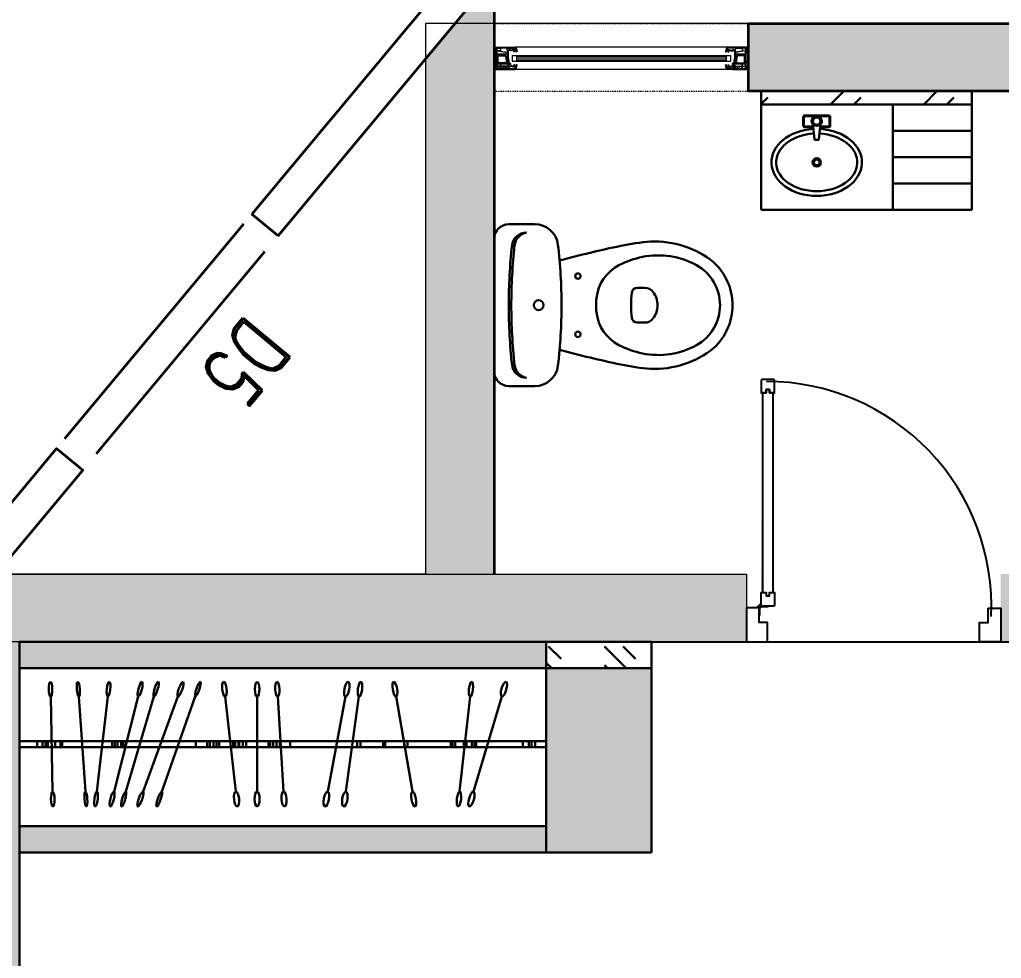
# Model space of a CAD drawing. Header units: millimetres. Extents: x 2258 to 5600, y 711 to 2563.
# Drawn here: x 2405.6 to 2517.4, y 2147.5 to 2254.5 of the extents above; entities that cross this region are included whole.
import ezdxf

# ---------------------------------------------------------------- set-up
doc = ezdxf.new("R2010")
doc.units = ezdxf.units.MM
doc.linetypes.add('HIDDENX2', pattern=[0.75, 0.5, -0.25])
for name, color, linetype, lineweight in [('HAT', 8, 'Continuous', 18), ('PQI-A-HIDN', 31, 'HIDDENX2', 9), ('PQI-A-IN-ELEV', 245, 'Continuous', 9), ('PQI-A-IN-FURN', 39, 'Continuous', 13), ('PQI-A-WALL', 30, 'Continuous', 50), ('PQI-A-WIN', 140, 'Continuous', 13), ('WAL', 7, 'Continuous', 30)]:
    doc.layers.add(name, color=color, linetype=linetype, lineweight=lineweight)
doc.layers.add('PQI-A-SHAFT-NAME', color=141, linetype='Continuous')
doc.styles.add('PQI_Duct', font='romand.shx', dxfattribs={"width": 0.75})

# ---------------------------------------------------------------- blocks, each defined once
blk = doc.blocks.new('*U69')
at = {"ltscale": 10}
for p, q in [((-97.5, 33.1), (-144.5, 33.1)), ((-144.5, 33.1), (-144.4, 31.2)), ((-144.5, 33.1), (-83.8, 33.1)), ((-144.4, 31.2), (-142.2, 30.4)), ((-140.5, 30.7), (-138.5, 30.7)), ((-138, 30.2), (-138, 26.1)), ((-103.7, 23.3), (-103.7, 30.2)), ((-103.7, 30.2), (-83.8, 30.2)), ((-78.9, 29.4), (-76.5, 19.5)), ((540, 29.4), (537.5, 19.5)), ((605.5, 33.1), (544.8, 33.1)), ((564.7, 30.2), (544.8, 30.2)), ((558.5, 33.1), (605.5, 33.1)), ((564.7, 23.3), (564.7, 30.2)), ((599, 30.2), (599, 26.1)), ((601.5, 30.7), (599.5, 30.7)), ((605.5, 31.2), (603.3, 30.4)), ((605.5, 33.1), (605.5, 31.2)), ((-142.2, 25.9), (-144.5, 25.1)), ((-144.5, 25.1), (-144.5, 23.6)), ((-144.5, 12.1), (-144.5, 9.6)), ((-144, 23.1), (-138.5, 23.1)), ((-138.5, 12.6), (-144, 12.6)), ((-143.5, 8.6), (-142, 8.6)), ((-142, 8.6), (-142, 10.6)), ((-142, 10.6), (-138.5, 10.6)), ((-138.5, 25.6), (-140.5, 25.6)), ((-138, 22.6), (-138, 13.1)), ((-138, 10.1), (-138, -15.9)), ((-135.4, 23.2), (-135.4, 16.9)), ((-135.4, 15.7), (-135.4, -11.7)), ((-126.4, 23.5), (-135.1, 23.5)), ((-135.1, 16.6), (-126.4, 16.6)), ((-106.6, 16), (-135.1, 16)), ((-126.1, 16.9), (-126.1, 23.2)), ((-125.5, 23.2), (-125.5, 16.9)), ((-106.6, 23.5), (-125.2, 23.5)), ((-125.2, 16.6), (-102.8, 16.6)), ((-106.3, 13.9), (-106.3, 15.7)), ((-106.3, -2.2), (-104.8, 1.7)), ((-105.5, 15.7), (-105.5, 13.9)), ((-105.5, 7.9), (-103.9, 7.9)), ((-104.4, 6.4), (-105.5, 6.4)), ((-103.4, 16), (-105.2, 16)), ((-104.8, 1.7), (-104.4, 6.4)), ((-103.6, 8.2), (-103.1, 15.7)), ((-103.6, -2.6), (-102.2, 1.1)), ((-101.7, 22.8), (-103.2, 22.8)), ((-101.4, 20.2), (-103.2, 20.2)), ((-102.2, 1.1), (-100.5, 15.1)), ((-101.7, 22.8), (-96.1, 24.4)), ((-99.7, 20.7), (-101.2, 20.3)), ((-99.9, 15.6), (-97, 15.1)), ((-99.1, 18.4), (-99.1, 20.2)), ((-96.3, 24.5), (-97.7, 25.1)), ((-88.4, 23.3), (-96.5, 21.8)), ((-96.5, 15.6), (-96.5, 21.8)), ((-87.6, 25.9), (-96.1, 24.4)), ((552.2, 8), (-91.1, 8)), ((-91.1, -8), (-91.1, 8)), ((-87, 19.5), (-87.8, 22.9)), ((-81.5, 25.9), (-87.5, 25.9)), ((-84.1, 19.1), (-86.5, 19.1)), ((-85.6, 23.1), (-85, 20.9)), ((-81.8, 23.7), (-85.1, 23.7)), ((-84.7, 20.6), (-83.8, 20.6)), ((-83.5, 20.2), (-84.1, 19.1)), ((-81.7, 28.6), (-81.2, 26.3)), ((-79.8, 19.1), (-80.4, 20.2)), ((-80.2, 20.6), (-79.3, 20.6)), ((-76.8, 19.1), (-79.8, 19.1)), ((-79.1, -8), (-79.1, 8)), ((537.8, 19.1), (540.9, 19.1)), ((540.2, -8), (540.2, 8)), ((541.2, 20.6), (540.3, 20.6)), ((540.9, 19.1), (541.5, 20.2)), ((542.8, 28.6), (542.2, 26.3)), ((542.5, 25.9), (548.6, 25.9)), ((542.8, 23.7), (546.2, 23.7)), ((544.6, 20.2), (545.2, 19.1)), ((545.8, 20.6), (544.8, 20.6)), ((545.2, 19.1), (547.5, 19.1)), ((546.6, 23.1), (546.1, 20.9)), ((548, 19.5), (548.8, 22.9)), ((548.7, 25.9), (557.1, 24.4)), ((549.4, 23.3), (557.5, 21.8)), ((552.2, -8), (552.2, 8)), ((562.7, 22.8), (557.1, 24.4)), ((557.4, 24.5), (558.7, 25.1)), ((557.5, 15.6), (557.5, 21.8)), ((561, 15.6), (558.1, 15.1)), ((560.1, 18.4), (560.1, 20.2)), ((560.8, 20.7), (562.3, 20.3)), ((563.2, 1.1), (561.6, 15.1)), ((562.4, 20.2), (564.2, 20.2)), ((562.7, 22.8), (564.2, 22.8)), ((564.7, -2.6), (563.2, 1.1)), ((586.2, 16.6), (563.9, 16.6)), ((564.6, 8.2), (564.1, 15.7)), ((564.4, 16), (566.2, 16)), ((566.6, 7.9), (564.9, 7.9)), ((565.5, 6.4), (566.6, 6.4)), ((565.8, 1.7), (565.5, 6.4)), ((567.3, -2.2), (565.8, 1.7)), ((566.5, 15.7), (566.5, 13.9)), ((567.3, 13.9), (567.3, 15.7)), ((567.6, 23.5), (586.2, 23.5)), ((567.6, 16), (596.1, 16)), ((586.5, 23.2), (586.5, 16.9)), ((587.1, 16.9), (587.1, 23.2)), ((587.4, 23.5), (596.1, 23.5)), ((596.1, 16.6), (587.4, 16.6)), ((596.4, 23.2), (596.4, 16.9)), ((596.4, 15.7), (596.4, -11.7)), ((599, 22.6), (599, 13.1)), ((599, 10.1), (599, -15.9)), ((599.5, 25.6), (601.5, 25.6)), ((605, 23.1), (599.5, 23.1)), ((599.5, 12.6), (605, 12.6)), ((603, 10.6), (599.5, 10.6)), ((603, 8.6), (603, 10.6)), ((604.5, 8.6), (603, 8.6)), ((603.3, 25.9), (605.5, 25.1)), ((605.5, 25.1), (605.5, 23.6)), ((605.5, 12.1), (605.5, 9.6)), ((-144.5, -15.4), (-144.5, -17.8)), ((-144.5, -17.8), (-142.2, -18.6)), ((-142.2, -23.1), (-144.5, -23.9)), ((-144.5, -23.9), (-144.5, -24.8)), ((-144.5, -24.8), (-142.2, -25.6)), ((-142, -14.4), (-143.5, -14.4)), ((-142, -16.4), (-142, -14.4)), ((-138.5, -16.4), (-142, -16.4)), ((-140.5, -18.4), (-138.5, -18.4)), ((-138.5, -23.4), (-140.5, -23.4)), ((-140.5, -25.4), (-138.5, -25.4)), ((-138, -18.9), (-138, -22.9)), ((-138, -25.9), (-138, -29.9)), ((-135.4, -12.9), (-135.4, -22.1)), ((-135.1, -12), (-126.4, -12)), ((-106.6, -12.6), (-135.1, -12.6)), ((-135, -22.4), (-106.5, -16.9)), ((-126.1, -11.7), (-126.1, -10.3)), ((-125.5, -10.3), (-125.5, -11.7)), ((-125.2, -12), (-106.6, -12)), ((-105.4, -23.3), (-106.5, -29.6)), ((-106.3, -11.7), (-106.3, -2.3)), ((-106.3, -16.6), (-106.3, -12.9)), ((-103.7, -19.4), (-103.7, -2.8)), ((-96.7, -21.6), (-98.7, -22.5)), ((-96.3, -24.2), (-97.7, -24.8)), ((-88.4, -23), (-96.4, -21.6)), ((-87.6, -25.7), (-96.1, -24.2)), ((552.2, -8), (-91.1, -8)), ((-87, -19.2), (-87.8, -22.6)), ((-81.5, -25.7), (-87.5, -25.7)), ((-84.1, -18.9), (-86.5, -18.9)), ((-85.6, -22.8), (-85, -20.6)), ((-81.8, -23.5), (-85.1, -23.5)), ((-84.7, -20.4), (-83.8, -20.4)), ((-83.5, -19.9), (-84.1, -18.9)), ((-81.7, -28.4), (-81.2, -26)), ((-79.8, -18.9), (-80.4, -19.9)), ((-80.2, -20.4), (-79.3, -20.4)), ((-76.8, -18.9), (-79.8, -18.9)), ((-78.9, -29.1), (-76.5, -19.2)), ((540, -29.1), (537.5, -19.2)), ((537.8, -18.9), (540.9, -18.9)), ((541.2, -20.4), (540.3, -20.4)), ((540.9, -18.9), (541.5, -19.9)), ((542.8, -28.4), (542.2, -26)), ((542.5, -25.7), (548.6, -25.7)), ((542.8, -23.5), (546.2, -23.5)), ((544.6, -19.9), (545.2, -18.9)), ((545.8, -20.4), (544.8, -20.4)), ((545.2, -18.9), (547.5, -18.9)), ((546.6, -22.8), (546.1, -20.6)), ((548, -19.2), (548.8, -22.6)), ((548.7, -25.7), (557.1, -24.2)), ((549.4, -23), (557.4, -21.6)), ((557.4, -24.2), (558.7, -24.8)), ((557.7, -21.6), (559.8, -22.5)), ((564.7, -19.4), (564.7, -2.8)), ((566.4, -23.3), (567.5, -29.6)), ((567.3, -11.7), (567.3, -2.3)), ((567.3, -16.6), (567.3, -12.9)), ((586.2, -12), (567.6, -12)), ((567.6, -12.6), (596.1, -12.6)), ((596.1, -22.4), (567.6, -16.9)), ((586.5, -10.3), (586.5, -11.7)), ((587.1, -11.7), (587.1, -10.3)), ((596.1, -12), (587.4, -12)), ((596.4, -12.9), (596.4, -22.1)), ((599, -18.9), (599, -22.9)), ((599, -25.9), (599, -29.9)), ((599.5, -16.4), (603, -16.4)), ((601.5, -18.4), (599.5, -18.4)), ((599.5, -23.4), (601.5, -23.4)), ((601.5, -25.4), (599.5, -25.4)), ((603, -16.4), (603, -14.4)), ((603, -14.4), (604.5, -14.4)), ((605.5, -17.8), (603.3, -18.6)), ((603.3, -23.1), (605.5, -23.9)), ((605.5, -24.8), (603.3, -25.6)), ((605.5, -15.4), (605.5, -17.8)), ((605.5, -23.9), (605.5, -24.8)), ((-144.4, -30.9), (-144.5, -32.9)), ((-144.5, -32.9), (-83.8, -32.9)), ((-142.2, -30.1), (-144.4, -30.9)), ((-138.5, -30.4), (-140.5, -30.4)), ((-106.2, -30), (-83.8, -30)), ((567.2, -30), (544.8, -30)), ((605.5, -32.9), (544.8, -32.9)), ((599.5, -30.4), (601.5, -30.4)), ((603.3, -30.1), (605.5, -30.9)), ((605.5, -30.9), (605.5, -32.9))]:
    blk.add_line(p, q, dxfattribs=at)
for p, q in [((-135.4, 29.9), (-135.4, 24.4)), ((-126.4, 30.2), (-135.1, 30.2)), ((-126.1, 24.4), (-126.1, 29.9)), ((-125.5, 29.9), (-125.5, 24.4)), ((-119.5, 30.2), (-125.2, 30.2)), ((-119.5, 29.6), (-119.5, 30.2)), ((-114.5, 30.2), (-116.5, 30.2)), ((-116.5, 30.2), (-116.5, 29.6)), ((-114.5, 29.6), (-114.5, 30.2)), ((-106.6, 30.2), (-111.5, 30.2)), ((-111.5, 30.2), (-111.5, 29.6)), ((-106.3, 27.9), (-106.3, 29.9)), ((567.3, 27.9), (567.3, 29.9)), ((567.6, 30.2), (572.5, 30.2)), ((572.5, 30.2), (572.5, 29.6)), ((575.5, 29.6), (575.5, 30.2)), ((575.5, 30.2), (577.5, 30.2)), ((577.5, 30.2), (577.5, 29.6)), ((580.5, 29.6), (580.5, 30.2)), ((580.5, 30.2), (586.2, 30.2)), ((586.5, 29.9), (586.5, 24.4)), ((587.1, 24.4), (587.1, 29.9)), ((587.4, 30.2), (596.1, 30.2)), ((596.4, 29.9), (596.4, 24.4)), ((-135.1, 24.1), (-126.4, 24.1)), ((-134.9, 15.5), (-109.6, 15.5)), ((-134.9, 13.5), (-134.9, 15.5)), ((-134.9, 14.4), (-133.8, 15.5)), ((-134.9, 13.1), (-132.9, 15.1)), ((-134.9, 11.7), (-132.9, 13.7)), ((-109.6, 13.5), (-134.9, 13.5)), ((-134.9, -6.8), (-134.9, 13.2)), ((-134.9, 13.2), (-132.9, 13.2)), ((-134.9, 13), (-134.6, 13.2)), ((-134.9, 11.6), (-133.2, 13.2)), ((-134.9, 10.2), (-132.9, 12.2)), ((-134.9, 10.1), (-132.9, 12.1)), ((-134.9, 8.8), (-132.9, 10.8)), ((-134.9, 8.7), (-132.9, 10.7)), ((-134.9, 7.4), (-132.9, 9.4)), ((-134.9, 7.3), (-132.9, 9.3)), ((-134.9, 6), (-132.9, 8)), ((-134.9, 4.6), (-132.9, 6.6)), ((-134.9, 3.2), (-132.9, 5.2)), ((-134.9, 1.8), (-132.9, 3.8)), ((-134.9, 0.3), (-132.9, 2.3)), ((-134.9, -1.1), (-132.9, 0.9)), ((-134.4, 13.5), (-132.4, 15.5)), ((-133, 13.5), (-131, 15.5)), ((-132.9, 13.2), (-132.9, -6.8)), ((-131.6, 13.5), (-129.6, 15.5)), ((-130.1, 13.5), (-128.1, 15.5)), ((-128.7, 13.5), (-126.7, 15.5)), ((-127.3, 13.5), (-125.3, 15.5)), ((-125.9, 13.5), (-123.9, 15.5)), ((-125.2, 24.1), (-106.5, 24.1)), ((-124.5, 13.5), (-122.5, 15.5)), ((-123.1, 13.5), (-121.1, 15.5)), ((-121.7, 13.5), (-119.7, 15.5)), ((-120.2, 13.5), (-118.2, 15.5)), ((-118.8, 13.5), (-116.8, 15.5)), ((-117.4, 13.5), (-115.4, 15.5)), ((-116, 13.5), (-114, 15.5)), ((-114.6, 13.5), (-112.6, 15.5)), ((-113.2, 13.5), (-111.2, 15.5)), ((-112.1, -7.1), (-108.9, 2.7)), ((-111.8, 13.5), (-109.8, 15.5)), ((-110.5, -2.1), (-107.3, 1)), ((-110.3, 13.5), (-108.5, 15.3)), ((-107, 2), (-110.2, -7.7)), ((-109.8, 0), (-106.9, 2.9)), ((-109.2, 13.3), (-107.7, 14.7)), ((-109.1, 13.3), (-107.7, 14.7)), ((-109.1, 2.1), (-106.9, 4.3)), ((-108.9, 12.2), (-106.9, 14.2)), ((-108.9, 12.1), (-107.1, 13.9)), ((-108.9, 2.9), (-108.9, 12.8)), ((-108.9, 10.8), (-106.9, 12.8)), ((-108.9, 10.7), (-106.9, 12.7)), ((-108.9, 9.4), (-106.9, 11.4)), ((-108.9, 9.3), (-106.9, 11.3)), ((-108.9, 8), (-106.9, 10)), ((-108.9, 7.9), (-106.9, 9.9)), ((-108.9, 6.5), (-106.9, 8.5)), ((-108.9, 6.4), (-106.9, 8.4)), ((-108.9, 5.1), (-106.9, 7.1)), ((-108.9, 3.7), (-106.9, 5.7)), ((-106.9, 12.8), (-106.9, 2.9)), ((-106.8, 27.6), (-106.6, 27.6)), ((-106.5, 24.6), (-106.8, 24.6)), ((567.8, 27.6), (567.6, 27.6)), ((567.6, 24.6), (567.8, 24.6)), ((586.2, 24.1), (567.6, 24.1)), ((569.9, 12.2), (567.9, 14.2)), ((567.9, 12.8), (567.9, 2.9)), ((569.9, 10.8), (567.9, 12.8)), ((569.9, 10.7), (567.9, 12.7)), ((569.9, 9.4), (567.9, 11.4)), ((569.9, 9.3), (567.9, 11.3)), ((569.9, 8), (567.9, 10)), ((569.9, 7.9), (567.9, 9.9)), ((569.9, 6.5), (567.9, 8.5)), ((569.9, 6.4), (567.9, 8.4)), ((569.9, 5.1), (567.9, 7.1)), ((569.9, 3.7), (567.9, 5.7)), ((570.1, 2.1), (567.9, 4.3)), ((570.8, 0), (567.9, 2.9)), ((568.1, 2), (571.2, -7.7)), ((569.9, 12.1), (568.2, 13.9)), ((571.5, -2.1), (568.4, 1)), ((570.2, 13.3), (568.7, 14.7)), ((570.2, 13.3), (568.8, 14.7)), ((571.4, 13.5), (569.6, 15.3)), ((569.9, 2.9), (569.9, 12.8)), ((573.1, -7.1), (570, 2.7)), ((595.9, 15.5), (570.6, 15.5)), ((570.6, 13.5), (595.9, 13.5)), ((572.8, 13.5), (570.8, 15.5)), ((574.2, 13.5), (572.2, 15.5)), ((575.6, 13.5), (573.6, 15.5)), ((577, 13.5), (575, 15.5)), ((578.5, 13.5), (576.5, 15.5)), ((579.9, 13.5), (577.9, 15.5)), ((581.3, 13.5), (579.3, 15.5)), ((582.7, 13.5), (580.7, 15.5)), ((584.1, 13.5), (582.1, 15.5)), ((585.5, 13.5), (583.5, 15.5)), ((586.9, 13.5), (584.9, 15.5)), ((588.4, 13.5), (586.4, 15.5)), ((596.1, 24.1), (587.4, 24.1)), ((589.8, 13.5), (587.8, 15.5)), ((591.2, 13.5), (589.2, 15.5)), ((592.6, 13.5), (590.6, 15.5)), ((594, 13.5), (592, 15.5)), ((595.4, 13.5), (593.4, 15.5)), ((595.9, 13.1), (593.9, 15.1)), ((595.9, 11.7), (593.9, 13.7)), ((595.9, 13.2), (593.9, 13.2)), ((593.9, 13.2), (593.9, -6.8)), ((595.9, 10.2), (593.9, 12.2)), ((595.9, 10.1), (593.9, 12.1)), ((595.9, 8.8), (593.9, 10.8)), ((595.9, 8.7), (593.9, 10.7)), ((595.9, 7.4), (593.9, 9.4)), ((595.9, 7.3), (593.9, 9.3)), ((595.9, 6), (593.9, 8)), ((595.9, 4.6), (593.9, 6.6)), ((595.9, 3.2), (593.9, 5.2)), ((595.9, 1.8), (593.9, 3.8)), ((595.9, 0.3), (593.9, 2.3)), ((595.9, -1.1), (593.9, 0.9)), ((595.9, 11.6), (594.3, 13.2)), ((595.9, 14.4), (594.8, 15.5)), ((595.9, 13), (595.7, 13.2)), ((595.9, 13.5), (595.9, 15.5)), ((595.9, -6.8), (595.9, 13.2)), ((-135.4, -23.6), (-135.4, -29.7)), ((-126.7, -21.7), (-135.1, -23.3)), ((-134.9, -2.5), (-132.9, -0.5)), ((-134.9, -3.9), (-132.9, -1.9)), ((-134.9, -5.3), (-132.9, -3.3)), ((-134.9, -6.7), (-132.9, -4.7)), ((-134.6, -7.9), (-132.9, -6.1)), ((-134.1, -8.8), (-132.7, -7.3)), ((-133.2, -9.3), (-131.4, -7.5)), ((-132.2, -7.5), (-112.7, -7.5)), ((-112.7, -9.5), (-132.2, -9.5)), ((-132, -9.5), (-130, -7.5)), ((-130.6, -9.5), (-128.6, -7.5)), ((-129.2, -9.5), (-127.2, -7.5)), ((-127.8, -9.5), (-125.8, -7.5)), ((-126.4, -9.5), (-124.4, -7.5)), ((-126.4, -29.7), (-126.4, -22)), ((-125.5, -29.7), (-125.5, -21.7)), ((-125.2, -21.4), (-106.6, -17.8)), ((-125, -9.5), (-123, -7.5)), ((-123.5, -9.5), (-121.5, -7.5)), ((-122.1, -9.5), (-120.1, -7.5)), ((-120.7, -9.5), (-118.7, -7.5)), ((-119.3, -9.5), (-117.3, -7.5)), ((-117.9, -9.5), (-115.9, -7.5)), ((-116.5, -9.5), (-114.5, -7.5)), ((-115.1, -9.5), (-113.1, -7.5)), ((-113.6, -9.5), (-109.4, -5.3)), ((-112.2, -9.5), (-110.1, -7.4)), ((-111.8, -6.3), (-108.7, -3.2)), ((-111.1, -4.2), (-108, -1.1)), ((-105.7, -22), (-107.1, -29.7)), ((-106.3, -18.1), (-106.3, -19.4)), ((566.8, -22), (568.1, -29.7)), ((567.3, -18.1), (567.3, -19.4)), ((586.3, -21.4), (567.7, -17.8)), ((572.2, -4.2), (569.1, -1.1)), ((572.9, -6.3), (569.8, -3.2)), ((574.7, -9.5), (570.4, -5.3)), ((573.2, -9.5), (571.1, -7.4)), ((593.2, -7.5), (573.8, -7.5)), ((573.8, -9.5), (593.2, -9.5)), ((576.1, -9.5), (574.1, -7.5)), ((577.5, -9.5), (575.5, -7.5)), ((578.9, -9.5), (576.9, -7.5)), ((580.3, -9.5), (578.3, -7.5)), ((581.8, -9.5), (579.8, -7.5)), ((583.2, -9.5), (581.2, -7.5)), ((584.6, -9.5), (582.6, -7.5)), ((586, -9.5), (584, -7.5)), ((587.4, -9.5), (585.4, -7.5)), ((586.5, -29.7), (586.5, -21.7)), ((588.8, -9.5), (586.8, -7.5)), ((587.4, -29.7), (587.4, -22)), ((587.8, -21.7), (596.2, -23.3)), ((590.2, -9.5), (588.2, -7.5)), ((591.7, -9.5), (589.7, -7.5)), ((593.1, -9.5), (591.1, -7.5)), ((594.3, -9.3), (592.5, -7.5)), ((595.1, -8.8), (593.7, -7.3)), ((595.9, -2.5), (593.9, -0.5)), ((595.9, -3.9), (593.9, -1.9)), ((595.9, -5.3), (593.9, -3.3)), ((595.9, -6.7), (593.9, -4.7)), ((595.7, -7.9), (593.9, -6.1)), ((596.4, -23.6), (596.4, -29.7)), ((-135.1, -30), (-126.7, -30)), ((-107.4, -30), (-125.2, -30)), ((568.4, -30), (586.2, -30)), ((596.1, -30), (587.7, -30))]:
    blk.add_line(p, q)
at = {"ltscale": 100}
for p, q in [((-79.1, 5), (540.2, 5)), ((-79.1, 0), (540.2, 0)), ((-79.1, -5), (540.2, -5))]:
    blk.add_line(p, q, dxfattribs=at)
at = {"ltscale": 10}
for centre, radius, start, end in [((-141.9, 31.4), 1, 250, 293.8955), ((-140.5, 28.2), 2.5, 90, 113.8955), ((-138.5, 30.2), 0.5, 0, 90), ((-83.8, 28.1), 5, 14, 90), ((-83.8, 28.1), 2.1, 14, 90), ((544.8, 28.1), 5, 90, 166), ((544.8, 28.1), 2.1, 90, 166), ((599.5, 30.2), 0.5, 90, 180), ((601.5, 28.2), 2.5, 66.1045, 90), ((602.9, 31.4), 1, 246.1045, 290), ((-144, 23.6), 0.5, 180, 270), ((-144, 12.1), 0.5, 90, 180), ((-143.5, 9.6), 1, 180, 270), ((-141.9, 24.9), 1, 66.1045, 110), ((-140.5, 28.1), 2.5, 246.1045, 270), ((-138.5, 26.1), 0.5, 270, 0), ((-138.5, 22.6), 0.5, 0, 90), ((-138.5, 13.1), 0.5, 270, 0), ((-138.5, 10.1), 0.5, 0, 90), ((-135.1, 23.2), 0.3, 90, 180), ((-135.1, 16.9), 0.3, 180, 270), ((-135.1, 15.7), 0.3, 90, 180), ((-126.4, 23.2), 0.3, 0, 90), ((-126.4, 16.9), 0.3, 270, 360), ((-125.2, 23.2), 0.3, 90, 180), ((-125.2, 16.9), 0.3, 180, 270), ((-106.6, 23.2), 0.3, 1.6854, 90), ((-106.6, 15.7), 0.3, 0, 90), ((-103.2, 23.3), 3.1, 181.6854, 270), ((-105.9, 13.9), 0.4, 180, 0), ((-105.5, 7.1), 0.75, 90, 270), ((-105.2, 15.7), 0.3, 90, 180), ((-103.9, 8.2), 0.3, 270, 356), ((-100.2, 19.6), 6, 65.2313, 125.6853), ((-103.2, 23.3), 0.5, 180, 270), ((-103.4, 15.7), 0.3, 356, 90), ((-102.8, 16.9), 0.3, 270, 326.3748), ((-100, 15.1), 3.1, 79.1758, 146.3748), ((-101.4, 20.7), 0.5, 270, 286), ((-100, 15.1), 0.5, 82, 176), ((-99.6, 20.2), 0.5, 0, 106), ((-99.4, 18.4), 0.3, 259.1758, 0), ((-97, 15.6), 0.5, 261.547, 0), ((-96.1, 24.9), 0.5, 245.2313, 280), ((-88.3, 22.8), 0.5, 14, 100), ((-87.5, 25.4), 0.5, 90, 100), ((-87.5, 25.4), 0.5, 90, 100), ((-86.5, 19.6), 0.5, 194, 270), ((-85.1, 23.2), 0.5, 90, 194), ((-84.7, 20.9), 0.3, 194, 270), ((-83.8, 20.3), 0.3, 330, 90), ((-81.8, 20.9), 2.8, 0, 90), ((-81.5, 26.2), 0.3, 270, 14), ((-80.2, 20.3), 0.3, 90, 210), ((-79.3, 20.9), 0.3, 270, 0), ((-76.8, 19.4), 0.3, 270, 14), ((537.8, 19.4), 0.3, 166, 270), ((542.8, 20.9), 2.8, 90, 180), ((540.3, 20.9), 0.3, 180, 270), ((541.2, 20.3), 0.3, 330, 90), ((542.5, 26.2), 0.3, 166, 270), ((544.8, 20.3), 0.3, 90, 210), ((545.8, 20.9), 0.3, 270, 346), ((546.2, 23.2), 0.5, 346, 90), ((547.5, 19.6), 0.5, 270, 346), ((548.6, 25.4), 0.5, 80, 90), ((548.6, 25.4), 0.5, 80, 90), ((549.3, 22.8), 0.5, 80, 166), ((557.2, 24.9), 0.5, 260, 294.7687), ((558, 15.6), 0.5, 180, 278.453), ((561.2, 19.6), 6, 54.3147, 114.7687), ((560.6, 20.2), 0.5, 74, 180), ((560.4, 18.4), 0.3, 180, 280.8242), ((561.1, 15.1), 3.1, 33.6252, 100.8242), ((561.1, 15.1), 0.5, 4, 98), ((562.4, 20.7), 0.5, 254, 270), ((563.9, 16.9), 0.3, 213.6252, 270), ((564.4, 15.7), 0.3, 90, 184), ((564.2, 23.3), 0.5, 270, 0), ((564.2, 23.3), 3.1, 270, 358.3146), ((564.9, 8.2), 0.3, 184, 270), ((566.2, 15.7), 0.3, 0, 90), ((566.9, 13.9), 0.4, 180, 0), ((566.6, 7.1), 0.75, 270, 90), ((567.6, 23.2), 0.3, 90, 178.3146), ((567.6, 15.7), 0.3, 90, 180), ((586.2, 23.2), 0.3, 0, 90), ((586.2, 16.9), 0.3, 270, 0), ((587.4, 23.2), 0.3, 90, 180), ((587.4, 16.9), 0.3, 180, 270), ((596.1, 23.2), 0.3, 0, 90), ((596.1, 16.9), 0.3, 270, 360), ((596.1, 15.7), 0.3, 0, 90), ((599.5, 26.1), 0.5, 180, 270), ((599.5, 22.6), 0.5, 90, 180), ((599.5, 13.1), 0.5, 180, 270), ((599.5, 10.1), 0.5, 90, 180), ((601.5, 28.1), 2.5, 270, 293.8955), ((602.9, 24.9), 1, 70, 113.8955), ((604.5, 9.6), 1, 270, 0), ((605, 23.6), 0.5, 270, 0), ((605, 12.1), 0.5, 0, 90), ((-143.5, -15.4), 1, 90, 180), ((-141.9, -17.7), 1, 250, 293.8955), ((-141.9, -24.1), 1, 66.1045, 110), ((-141.9, -24.7), 1, 250, 293.8955), ((-140.5, -20.9), 2.5, 90, 113.8955), ((-140.5, -20.9), 2.5, 246.1045, 270), ((-140.5, -27.9), 2.5, 90, 113.8955), ((-138.5, -15.9), 0.5, 270, 0), ((-138.5, -18.9), 0.5, 0, 90), ((-138.5, -22.9), 0.5, 270, 0), ((-138.5, -25.9), 0.5, 0, 90), ((-135.1, -11.7), 0.3, 180, 270), ((-135.1, -12.9), 0.3, 90, 180), ((-135.1, -22.1), 0.3, 180, 280.8928), ((-126.4, -11.7), 0.3, 270, 0), ((-125.8, -10.3), 0.3, 90, 180), ((-125.8, -10.3), 0.3, 0, 90), ((-125.2, -11.7), 0.3, 180, 270), ((-106.6, -11.7), 0.3, 270, 0), ((-106.6, -12.9), 0.3, 0, 90), ((-106.6, -16.6), 0.3, 280.8928, 0), ((-106, -2.3), 0.3, 159, 180), ((-105.1, -23.3), 0.3, 39.1553, 170), ((-100.2, -19.4), 6, 219.1553, 294.7687), ((-103.2, -2.8), 0.5, 159, 180), ((-100.2, -19.4), 3.5, 180, 294.7236), ((-96.5, -22.1), 0.5, 80, 114.7236), ((-96.1, -24.7), 0.5, 80, 114.7687), ((-88.3, -22.5), 0.5, 260, 346), ((-87.5, -25.2), 0.5, 260, 270), ((-87.5, -25.2), 0.5, 260, 270), ((-86.5, -19.4), 0.5, 90, 166), ((-85.1, -23), 0.5, 166, 270), ((-84.7, -20.7), 0.3, 90, 166), ((-83.8, -20.1), 0.3, 270, 30), ((-83.8, -27.9), 2.1, 270, 346), ((-81.8, -20.7), 2.8, 270, 0), ((-81.5, -26), 0.3, 346, 90), ((-80.2, -20.1), 0.3, 150, 270), ((-79.3, -20.7), 0.3, 0, 90), ((-76.8, -19.2), 0.3, 346, 90), ((537.8, -19.2), 0.3, 90, 194), ((540.3, -20.7), 0.3, 90, 180), ((542.8, -20.7), 2.8, 180, 270), ((541.2, -20.1), 0.3, 270, 30), ((542.5, -26), 0.3, 90, 194), ((544.8, -27.9), 2.1, 194, 270), ((544.8, -20.1), 0.3, 150, 270), ((545.8, -20.7), 0.3, 14, 90), ((546.2, -23), 0.5, 270, 14), ((547.5, -19.4), 0.5, 14, 90), ((548.6, -25.2), 0.5, 270, 280), ((548.6, -25.2), 0.5, 270, 280), ((549.3, -22.5), 0.5, 194, 280), ((557.2, -24.7), 0.5, 65.2313, 100), ((557.5, -22.1), 0.5, 65.2764, 100), ((561.2, -19.4), 6, 245.2313, 320.8447), ((561.2, -19.4), 3.5, 245.2764, 0), ((564.2, -2.8), 0.5, 360, 21), ((566.1, -23.3), 0.3, 10, 140.8447), ((567, -2.3), 0.3, 360, 21), ((567.6, -11.7), 0.3, 180, 270), ((567.6, -12.9), 0.3, 90, 180), ((567.6, -16.6), 0.3, 180, 259.1072), ((586.2, -11.7), 0.3, 270, 0), ((586.8, -10.3), 0.3, 90, 180), ((586.8, -10.3), 0.3, 0, 90), ((587.4, -11.7), 0.3, 180, 270), ((596.1, -11.7), 0.3, 270, 0), ((596.1, -12.9), 0.3, 0, 90), ((596.1, -22.1), 0.3, 259.1072, 0), ((599.5, -15.9), 0.5, 180, 270), ((599.5, -18.9), 0.5, 90, 180), ((599.5, -22.9), 0.5, 180, 270), ((599.5, -25.9), 0.5, 90, 180), ((601.5, -20.9), 2.5, 66.1045, 90), ((601.5, -20.9), 2.5, 270, 293.8955), ((601.5, -27.9), 2.5, 66.1045, 90), ((602.9, -17.7), 1, 246.1045, 290), ((602.9, -24.1), 1, 70, 113.8955), ((602.9, -24.7), 1, 246.1045, 290), ((604.5, -15.4), 1, 0, 90), ((-141.9, -31.1), 1, 66.1045, 110), ((-140.5, -27.9), 2.5, 246.1045, 270), ((-138.5, -29.9), 0.5, 270, 0), ((-106.2, -29.7), 0.3, 170, 270), ((-83.8, -27.9), 5, 270, 346), ((544.8, -27.9), 5, 194, 270), ((567.2, -29.7), 0.3, 270, 10), ((599.5, -29.9), 0.5, 180, 270), ((601.5, -27.9), 2.5, 270, 293.8955), ((602.9, -31.1), 1, 70, 113.8955)]:
    blk.add_arc(centre, radius, start, end, dxfattribs=at)
for centre, radius, start, end in [((-135.1, 29.9), 0.3, 90, 180), ((-126.4, 29.9), 0.3, 0, 90), ((-125.2, 29.9), 0.3, 90, 180), ((-118, 29.6), 1.5, 180, 0), ((-113, 29.6), 1.5, 180, 0), ((-106.6, 29.9), 0.3, 0, 90), ((567.6, 29.9), 0.3, 90, 180), ((574, 29.6), 1.5, 180, 0), ((579, 29.6), 1.5, 180, 0), ((586.2, 29.9), 0.3, 0, 90), ((587.4, 29.9), 0.3, 90, 180), ((596.1, 29.9), 0.3, 0, 90), ((-135.1, 24.4), 0.3, 180, 270), ((-126.4, 24.4), 0.3, 270, 0), ((-125.2, 24.4), 0.3, 180, 270), ((-109.6, 12.8), 2.7, 0, 90), ((-109.6, 12.8), 0.7, 0, 90), ((-109.6, 2.9), 0.7, 342, 360), ((-106.8, 26.1), 1.5, 90, 270), ((-109.6, 2.9), 2.7, 342, 0), ((-106.6, 27.9), 0.3, 270, 0), ((-106.5, 24.4), 0.25, 270, 90), ((567.6, 27.9), 0.3, 180, 270), ((567.6, 24.4), 0.25, 90, 270), ((567.8, 26.1), 1.5, 270, 90), ((570.6, 12.8), 2.7, 90, 180), ((570.6, 2.9), 2.7, 180, 198), ((570.6, 12.8), 0.7, 90, 180), ((570.6, 2.9), 0.7, 180, 198), ((586.2, 24.4), 0.3, 270, 0), ((587.4, 24.4), 0.3, 180, 270), ((596.1, 24.4), 0.3, 270, 360), ((-135.1, -23.6), 0.3, 100.8928, 180), ((-132.2, -6.8), 2.7, 180, 270), ((-132.2, -6.8), 0.7, 180, 270), ((-126.7, -22), 0.3, 0, 100.8928), ((-125.2, -21.7), 0.3, 100.8928, 180), ((-112.7, -6.8), 0.7, 270, 342), ((-112.7, -6.8), 2.7, 270, 342), ((-106.6, -18.1), 0.3, 0, 100.8928), ((-100.2, -19.4), 6.1, 180, 203.7683), ((-106, -21.9), 0.3, 350, 23.7683), ((561.2, -19.4), 6.1, 336.2317, 0), ((567.1, -21.9), 0.3, 156.2317, 190), ((567.6, -18.1), 0.3, 79.1072, 180), ((573.8, -6.8), 2.7, 198, 270), ((573.8, -6.8), 0.7, 198, 270), ((586.2, -21.7), 0.3, 0, 79.1072), ((587.7, -22), 0.3, 79.1072, 180), ((593.2, -6.8), 2.7, 270, 0), ((593.2, -6.8), 0.7, 270, 0), ((596.1, -23.6), 0.3, 0, 79.1072), ((-135.1, -29.7), 0.3, 180, 270), ((-126.7, -29.7), 0.3, 270, 360), ((-125.2, -29.7), 0.3, 180, 270), ((-107.4, -29.7), 0.3, 270, 350), ((568.4, -29.7), 0.3, 190, 270), ((586.2, -29.7), 0.3, 270, 0), ((587.7, -29.7), 0.3, 180, 270), ((596.1, -29.7), 0.3, 270, 0)]:
    blk.add_arc(centre, radius, start, end)
at = {"layer": 'PQI-A-HIDN'}
for p, q in [((605.5, 97.1), (-144.5, 97.1)), ((605.5, -102.9), (-144.5, -102.9))]:
    blk.add_line(p, q, dxfattribs=at)
at = {"layer": 'PQI-A-IN-ELEV', "ltscale": 100}
for p, q in [((-83.8, 33.1), (540.9, 33.1)), ((-83.8, -32.9), (543.9, -32.9))]:
    blk.add_line(p, q, dxfattribs=at)

msp = doc.modelspace()

# ---------------------------------------------------------------- hatches: boundary and pattern name
at = {"layer": 'HAT', "lineweight": 30, "true_color": 0x000000}
h = msp.add_hatch(color=18, dxfattribs=at)
h.dxf.hatch_style = 1
h.paths.add_polyline_path([(2516.292, 2187.449), (2517.353, 2187.449), (2517.353, 2183.573), (2577.138, 2183.571), (2577.138, 2181.644), (2581.002, 2181.644), (2581.002, 2183.57), (2584.958, 2183.57), (2584.958, 2187.432), (2586.019, 2187.432, -0.4059931), (2610.728, 2213.238), (2610.728, 2213.337, -0.4142136), (2610.883, 2213.492), (2612.119, 2213.492, -0.4142136), (2612.274, 2213.337), (2612.274, 2211.946), (2612.133, 2191.293), (2613.923, 2191.293), (2614.889, 2191.293), (2614.889, 2191.293), (2614.892, 2220.19), (2613.4, 2220.19), (2601.4, 2220.19), (2601.4, 2229.19), (2601.4, 2244.19), (2613.4, 2244.19), (2614.9, 2244.19), (2614.9, 2285.57), (2612.587, 2285.57), (2612.597, 2270.28), (2579.803, 2237.937), (2555.985, 2237.937), (2555.979, 2191.303), (2552.116, 2191.304), (2552.116, 2191.304), (2517.497, 2191.304), (2517.497, 2246.353), (2514.068, 2246.353), (2514.068, 2244.853), (2514.068, 2232.853), (2505.068, 2232.853), (2490.068, 2232.853), (2490.068, 2244.853), (2490.068, 2246.353), (2488.61, 2246.353), (2488.61, 2254.079), (2459.636, 2254.079), (2459.632, 2191.303), (2488.379, 2191.303), (2488.379, 2187.45), (2489.69, 2187.45), (2489.748, 2187.604, -0.4142136), (2489.884, 2187.74), (2489.884, 2187.798), (2490.038, 2187.798), (2490.038, 2189.21), (2490.193, 2189.21), (2490.194, 2211.964), (2490.039, 2211.964), (2490.039, 2213.355, -0.4142136), (2490.194, 2213.509), (2491.43, 2213.509, -0.4142136), (2491.585, 2213.355), (2491.585, 2213.256, -0.4059931)], flags=17)
h.paths.add_polyline_path([(2516.292, 2187.449), (2517.353, 2187.449), (2517.353, 2183.573), (2577.138, 2183.571), (2577.138, 2181.644), (2581.002, 2181.644), (2581.002, 2183.57), (2584.958, 2183.57), (2584.958, 2187.432), (2586.019, 2187.432, -0.4059931), (2610.728, 2213.238), (2610.728, 2213.492), (2612.274, 2213.492), (2612.274, 2211.946), (2612.133, 2191.293), (2613.923, 2191.293), (2614.889, 2191.293), (2614.889, 2191.293), (2614.892, 2220.19), (2613.4, 2220.19), (2601.4, 2220.19), (2601.4, 2244.19), (2613.4, 2244.19), (2614.9, 2244.19), (2614.9, 2285.57), (2612.587, 2285.57), (2612.597, 2270.28), (2579.803, 2237.937), (2555.985, 2237.937), (2555.979, 2191.303), (2552.116, 2191.304), (2552.116, 2191.304), (2517.497, 2191.304), (2517.497, 2246.353), (2514.068, 2246.353), (2514.068, 2244.853), (2514.068, 2232.853), (2490.068, 2232.853), (2490.068, 2244.853), (2490.068, 2246.353), (2488.61, 2246.353), (2488.61, 2254.079), (2459.636, 2254.079), (2459.632, 2191.303), (2488.379, 2191.303), (2488.379, 2187.45), (2489.69, 2187.45), (2489.69, 2187.798), (2490.038, 2187.798), (2490.038, 2189.21), (2490.194, 2211.964), (2490.039, 2211.964), (2490.039, 2213.509), (2491.585, 2213.509), (2491.585, 2213.256, -0.4059931)], flags=17)
h = msp.add_hatch(dxfattribs=at)
h.set_pattern_fill('GOST_GLASS', color=18, scale=1.25)
h.set_pattern_definition([(45, (2878.822, 1565.049), (10.6066, -3e-15), [6.25, -8.75]), (45, (2881.4735, 1565.049), (10.6066, -3e-15), [2.5, -12.5]), (45, (2878.822, 1567.7004), (10.6066, -3e-15), [2.5, -12.5])])
h.paths.add_polyline_path([(2514.068, 2244.853), (2514.068, 2246.353), (2490.068, 2246.353), (2490.068, 2244.853)])
at = {"layer": 'HAT', "lineweight": 30}
h = msp.add_hatch(color=24, dxfattribs=at)
h.dxf.hatch_style = 1
h.paths.add_polyline_path([(2465.561, 2180.577), (2465.561, 2183.577), (2405.561, 2183.577), (2405.561, 2180.577)])
h.paths.add_polyline_path([(2477.561, 2159.577), (2477.561, 2180.577), (2465.561, 2180.577), (2465.561, 2159.577)])
at = {"layer": 'HAT', "lineweight": 30, "true_color": 0x7aafdf}
h = msp.add_hatch(dxfattribs=at)
h.set_pattern_fill('GOST_GLASS', color=143, angle=-90)
h.set_pattern_definition([(315, (1810.343, 2734.5994), (-2e-15, -8.48528), [5, -7]), (315, (1810.343, 2732.478), (-2e-15, -8.48528), [2, -10]), (315, (1812.4644, 2734.5994), (-2e-15, -8.48528), [2, -10])])
h.paths.add_polyline_path([(2477.561, 2180.577), (2477.561, 2183.577), (2465.561, 2183.577), (2465.561, 2180.577)])
at = {"layer": 'HAT', "lineweight": 30}
h = msp.add_hatch(color=24, dxfattribs=at)
h.dxf.hatch_style = 1
h.paths.add_polyline_path([(2465.561, 2159.577), (2465.561, 2162.577), (2405.561, 2162.577), (2405.561, 2159.577)])
at = {"layer": 'PQI-A-IN-FURN', "true_color": 0x000000}
h = msp.add_hatch(color=18, dxfattribs=at)
h.dxf.hatch_style = 1
h.paths.add_polyline_path([(2854.354, 2341.911), (2854.354, 2349.637), (2814.491, 2349.657), (2814.491, 2318.365), (2818.353, 2318.365), (2818.355, 2341.93)], flags=17)
h.paths.add_polyline_path([(2825.686, 2427.842), (2807.878, 2442.68), (2859.317, 2504.412), (2794.617, 2558.324), (2788.681, 2563.27), (2784.229, 2557.928), (2770.009, 2540.862), (2775.945, 2535.916), (2790.165, 2552.982), (2849.523, 2503.522), (2802.536, 2447.131), (2743.178, 2496.592), (2753.688, 2509.205), (2747.752, 2514.151), (2717.953, 2478.388), (2723.888, 2473.442), (2738.726, 2491.249), (2815.892, 2426.951), (2766.432, 2367.593), (2689.266, 2431.891), (2694.212, 2437.827), (2688.276, 2442.773), (2668.369, 2418.881), (2674.305, 2413.935), (2684.815, 2426.549), (2744.173, 2377.089), (2697.186, 2320.698), (2637.828, 2370.159), (2652.047, 2387.224), (2646.112, 2392.17), (2620.368, 2361.275), (2611.195, 2368.918), (2606.249, 2362.982), (2621.358, 2350.393), (2631.645, 2362.739), (2634.613, 2360.266), (2696.346, 2308.827), (2749.515, 2372.637), (2767.323, 2357.799)])
h.paths.add_polyline_path([(2786.367, 2341.93), (2789.164, 2341.93), (2789.164, 2349.657), (2772.269, 2363.735), (2767.323, 2357.799)], flags=17)
h.paths.add_polyline_path([(2573.602, 2390.185), (2576.57, 2387.712), (2581.459, 2393.696), (2572.612, 2401.067), (2534.158, 2354.917), (2540.094, 2349.971)])
h.paths.add_polyline_path([(2540.097, 2349.967), (2534.155, 2354.918), (2508.189, 2323.756), (2514.131, 2318.804)])
h.paths.add_polyline_path([(2614.9, 2285.57), (2614.9, 2273.034), (2614.912, 2273.034), (2614.908, 2271.937), (2614.9, 2271.937), (2614.9, 2271.555), (2614.91, 2271.555), (2614.908, 2271.065), (2614.9, 2271.065), (2614.9, 2270.683), (2614.903, 2270.683), (2614.9, 2269.586), (2614.9, 2191.293), (2613.923, 2191.293), (2613.923, 2183.576), (2614.9, 2183.576), (2618.763, 2183.576), (2618.763, 2289.433), (2543.067, 2289.433), (2543.067, 2353.54), (2540.094, 2349.971), (2540.098, 2349.967), (2535.341, 2344.259), (2535.341, 2285.57)])
h.paths.add_polyline_path([(2459.632, 2191.303), (2459.636, 2259.447), (2451.91, 2250.175), (2451.905, 2191.303)])
h = msp.add_hatch(color=18, dxfattribs=at)
h.dxf.hatch_style = 1
h.paths.add_polyline_path([(2552.123, 2246.353), (2552.116, 2191.304), (2555.979, 2191.303), (2555.986, 2246.353), (2555.986, 2254.079), (2488.61, 2254.079), (2488.61, 2246.353)])
h = msp.add_hatch(color=18, dxfattribs=at)
h.dxf.hatch_style = 1
h.paths.add_polyline_path([(2488.379, 2183.577), (2488.379, 2191.303), (2397.824, 2191.303), (2397.824, 2183.577)])
h = msp.add_hatch(color=18, dxfattribs=at)
h.dxf.hatch_style = 1
h.paths.add_polyline_path([(2584.958, 2183.569), (2584.958, 2191.293), (2584.949, 2191.293), (2517.352, 2191.312), (2517.352, 2187.449), (2517.353, 2187.449), (2517.352, 2183.585)])
h = msp.add_hatch(color=18, dxfattribs=at)
h.dxf.hatch_style = 1
h.paths.add_polyline_path([(2405.561, 2140.052), (2405.561, 2183.577), (2397.824, 2183.577), (2397.824, 2140.052)])

# ---------------------------------------------------------------- linework, layer by layer
at = {"color": 24, "ltscale": 1000}
for points in [[(2491.005, 2212.35), (2491.005, 2211.964), (2491.585, 2211.964), (2491.585, 2213.355, 0.4142136), (2491.43, 2213.509), (2490.194, 2213.509, 0.4142136), (2490.039, 2213.355), (2490.039, 2211.964), (2490.619, 2211.964), (2490.619, 2212.35)], [(2491.004, 2188.824), (2491.004, 2189.21), (2491.583, 2189.21), (2491.583, 2187.819, -0.4142136), (2491.429, 2187.665), (2490.193, 2187.665, -0.4142136), (2490.038, 2187.819), (2490.038, 2189.21), (2490.618, 2189.21), (2490.618, 2188.824)]]:
    msp.add_lwpolyline(points, format="xyb", close=True, dxfattribs=at)
msp.add_lwpolyline([(2491.005, 2211.964), (2491.005, 2212.35), (2490.619, 2212.35), (2490.619, 2211.964), (2490.194, 2211.964), (2490.193, 2189.21), (2490.618, 2189.21), (2490.618, 2188.824), (2491.004, 2188.824), (2491.004, 2189.21), (2491.429, 2189.21), (2491.43, 2211.964)], close=True, dxfattribs=at)
for points in [[(2489.828, 2187.45), (2488.379, 2187.45), (2488.379, 2183.587), (2490.794, 2183.587), (2490.794, 2185.789), (2489.828, 2185.789), (2489.828, 2187.45)], [(2489.69, 2187.45), (2489.69, 2187.604), (2489.748, 2187.604)], [(2489.884, 2187.469), (2489.884, 2186.639), (2489.828, 2186.639)], [(2490.04, 2187.798), (2489.884, 2187.798), (2489.884, 2187.74)], [(2490.019, 2187.604), (2490.849, 2187.604), (2490.849, 2187.665)], [(2515.904, 2187.449), (2517.353, 2187.449), (2517.353, 2183.585), (2514.939, 2183.585), (2514.939, 2185.788), (2515.904, 2185.787), (2515.904, 2187.449)]]:
    msp.add_lwpolyline(points, dxfattribs=at)
for radius in [0.135, 0.0966]:
    msp.add_circle((2489.884, 2187.604), radius, dxfattribs=at)
msp.add_arc((2490.666, 2187.646), 25.627, 357.39927, 89.99725, dxfattribs=at)
at = {"layer": 'HAT', "color": 18, "lineweight": 30, "true_color": 0x000000}
for p, q in [((2490.068, 2244.853), (2490.068, 2246.353)), ((2514.068, 2246.353), (2490.068, 2246.353)), ((2490.068, 2246.353), (2514.068, 2246.353)), ((2514.068, 2244.853), (2514.068, 2246.353)), ((2514.068, 2244.853), (2490.068, 2244.853)), ((2490.068, 2244.853), (2490.068, 2232.853)), ((2505.068, 2232.853), (2505.068, 2244.853)), ((2514.068, 2232.853), (2514.068, 2244.853)), ((2514.068, 2241.853), (2505.068, 2241.853)), ((2514.068, 2238.853), (2505.068, 2238.853)), ((2514.068, 2238.853), (2505.068, 2238.853)), ((2514.068, 2235.853), (2505.068, 2235.853)), ((2490.068, 2232.853), (2514.068, 2232.853)), ((2514.068, 2232.853), (2505.068, 2232.853)), ((2477.561, 2183.577), (2405.561, 2183.577)), ((2405.561, 2183.577), (2405.561, 2159.577)), ((2405.561, 2183.577), (2577.138, 2183.571)), ((2405.561, 2011.663), (2405.561, 2183.577)), ((2465.561, 2183.577), (2465.561, 2159.577)), ((2477.561, 2159.577), (2477.561, 2183.577)), ((2477.561, 2183.577), (2477.561, 2180.577)), ((2477.561, 2180.577), (2405.561, 2180.577)), ((2465.561, 2159.577), (2465.561, 2171.577)), ((2465.561, 2162.577), (2405.561, 2162.577)), ((2465.561, 2159.577), (2465.561, 2162.577)), ((2405.561, 2159.577), (2477.561, 2159.577))]:
    msp.add_line(p, q, dxfattribs=at)
at = {"layer": 'PQI-A-IN-FURN'}
for p, q in [((2488.379, 2191.303), (2488.378, 2187.45)), ((2405.561, 2183.577), (2397.824, 2183.577)), ((2405.561, 2038.708), (2405.561, 2183.577))]:
    msp.add_line(p, q, dxfattribs=at)
msp.add_lwpolyline([(2572.612, 2401.067), (2535.355, 2356.354), (2535.355, 2285.57), (2551.002, 2285.569), (2550.962, 2254.079), (2451.804, 2254.079), (2451.804, 2191.303), (2397.824, 2191.303), (2397.824, 2003.937), (2412.183, 2003.937), (2412.183, 1936.357), (2519.386, 1936.357), (2519.387, 2003.937), (2687.392, 2003.937)], dxfattribs=at)
msp.add_lwpolyline([(2488.379, 2191.303), (2488.379, 2183.577), (2397.824, 2183.577), (2397.824, 2191.303)], close=True, dxfattribs=at)
at = {"layer": 'PQI-A-WALL', "color": 0, "lineweight": 35, "ltscale": 100}
for p, q in [((2410.706, 2206.76), (2431.108, 2231.245)), ((2433.458, 2228.03), (2414.292, 2205.029))]:
    msp.add_line(p, q, dxfattribs=at)
at = {"layer": 'PQI-A-WALL', "color": 0, "lineweight": 35, "ltscale": 1000}
for points in [[(2476.846, 2286.136), (2432.035, 2232.358)], [(2435.003, 2229.885), (2479.814, 2283.663)]]:
    msp.add_lwpolyline(points, dxfattribs=at)
at = {"layer": 'PQI-A-WALL', "color": 0, "lineweight": 35, "ltscale": 100}
for points in [[(2459.636, 2259.447), (2459.632, 2191.303)], [(2435.003, 2229.885), (2432.035, 2232.358)], [(2397.826, 2191.304), (2409.778, 2205.647), (2412.746, 2203.174), (2402.856, 2191.304)]]:
    msp.add_lwpolyline(points, dxfattribs=at)
at = {"layer": 'PQI-A-WALL', "color": 0, "lineweight": 35, "ltscale": 1000}
msp.add_lwpolyline([(2488.61, 2254.079), (2555.986, 2254.079), (2555.986, 2246.353), (2555.979, 2191.303), (2552.116, 2191.304), (2552.123, 2246.353), (2488.61, 2246.353)], close=True, dxfattribs=at)
at = {"layer": 'WAL', "color": 18, "lineweight": 30, "true_color": 0x000000}
for p, q in [((2494.857, 2243.454), (2494.857, 2242.423)), ((2494.933, 2243.454), (2494.933, 2242.423)), ((2495.01, 2243.607), (2497.761, 2243.607)), ((2495.01, 2243.531), (2496.312, 2243.531)), ((2496.459, 2243.531), (2497.761, 2243.531)), ((2497.838, 2243.454), (2497.838, 2242.423)), ((2497.914, 2243.454), (2497.914, 2242.423)), ((2495.01, 2242.346), (2495.975, 2242.346)), ((2495.01, 2242.27), (2495.983, 2242.27)), ((2495.945, 2242.62), (2496.135, 2240.898)), ((2496.826, 2242.62), (2496.634, 2240.877)), ((2496.788, 2242.27), (2497.761, 2242.27)), ((2496.796, 2242.346), (2497.761, 2242.346)), ((2496.541, 2240.802), (2496.23, 2240.802))]:
    msp.add_line(p, q, dxfattribs=at)
at = {"layer": 'WAL', "color": 18, "true_color": 0x000000}
for p, q in [((2461.293, 2231.193), (2464.261, 2231.193)), ((2476.76, 2223.957), (2475.927, 2223.957)), ((2461.293, 2221.967), (2461.293, 2222.426)), ((2461.293, 2221.967), (2461.293, 2221.508)), ((2476.76, 2219.976), (2475.927, 2219.976)), ((2461.293, 2212.74), (2464.261, 2212.74)), ((2409.321, 2166.515), (2409.098, 2177.349)), ((2413.056, 2166.515), (2412.31, 2177.349)), ((2414.357, 2166.515), (2415.596, 2177.349)), ((2419.077, 2177.349), (2416.316, 2166.515)), ((2420.866, 2177.349), (2417.658, 2166.515)), ((2423.587, 2177.349), (2419.633, 2166.515)), ((2425.568, 2177.349), (2421.763, 2166.515)), ((2428.988, 2177.349), (2430.182, 2166.515)), ((2432.618, 2177.349), (2432.618, 2166.515)), ((2434.973, 2177.349), (2435.645, 2166.515)), ((2442.676, 2177.349), (2440.662, 2166.515)), ((2444.225, 2177.349), (2442.733, 2166.515)), ((2450.325, 2166.515), (2448.465, 2177.349)), ((2455.7, 2166.515), (2456.894, 2177.349)), ((2457.286, 2166.515), (2460.494, 2177.349)), ((2405.561, 2172.287), (2465.561, 2172.287)), ((2405.561, 2171.577), (2465.561, 2171.577)), ((2407.549, 2171.577), (2407.549, 2172.287)), ((2408.182, 2171.577), (2408.182, 2172.287)), ((2408.498, 2171.577), (2408.498, 2172.287)), ((2408.769, 2171.577), (2408.769, 2172.287)), ((2409.628, 2171.577), (2409.628, 2172.287)), ((2410.215, 2171.577), (2410.215, 2172.287)), ((2410.396, 2171.577), (2410.396, 2172.287)), ((2416.088, 2171.577), (2416.088, 2172.287)), ((2416.404, 2171.577), (2416.404, 2172.287)), ((2416.72, 2171.577), (2416.72, 2172.287)), ((2417.127, 2171.577), (2417.127, 2172.287)), ((2417.398, 2171.577), (2417.398, 2172.287)), ((2425.62, 2171.577), (2425.62, 2172.287)), ((2426.945, 2171.577), (2426.945, 2172.287)), ((2427.246, 2171.577), (2427.246, 2172.287)), ((2427.653, 2171.577), (2427.653, 2172.287)), ((2427.999, 2171.577), (2427.999, 2172.287)), ((2428.301, 2171.577), (2428.301, 2172.287)), ((2429.882, 2171.577), (2429.882, 2172.287)), ((2430.108, 2171.577), (2430.108, 2172.287)), ((2430.484, 2171.577), (2430.484, 2172.287)), ((2430.559, 2171.577), (2430.559, 2172.287)), ((2431.011, 2171.577), (2431.011, 2172.287)), ((2431.388, 2171.577), (2431.388, 2172.287)), ((2433.911, 2171.577), (2433.911, 2172.287)), ((2434.096, 2171.577), (2434.096, 2172.287)), ((2434.466, 2171.577), (2434.466, 2172.287)), ((2434.836, 2171.577), (2434.836, 2172.287)), ((2435.206, 2171.577), (2435.206, 2172.287)), ((2436.377, 2171.577), (2436.377, 2172.287)), ((2444.022, 2171.577), (2444.022, 2172.287)), ((2444.392, 2171.577), (2444.392, 2172.287)), ((2446.981, 2171.577), (2446.981, 2172.287)), ((2447.227, 2171.577), (2447.227, 2172.287)), ((2449.385, 2171.577), (2449.385, 2172.287)), ((2449.755, 2171.577), (2449.755, 2172.287)), ((2454.687, 2171.577), (2454.687, 2172.287)), ((2454.872, 2171.577), (2454.872, 2172.287)), ((2455.18, 2171.577), (2455.18, 2172.287)), ((2456.166, 2171.577), (2456.166, 2172.287)), ((2456.29, 2171.577), (2456.29, 2172.287)), ((2456.475, 2171.577), (2456.475, 2172.287)), ((2457.091, 2171.577), (2457.091, 2172.287)), ((2457.399, 2171.577), (2457.399, 2172.287)), ((2457.584, 2171.577), (2457.584, 2172.287)), ((2462.886, 2171.577), (2462.886, 2172.287)), ((2463.564, 2171.577), (2463.564, 2172.287)), ((2463.872, 2171.577), (2463.872, 2172.287)), ((2464.304, 2171.577), (2464.304, 2172.287))]:
    msp.add_line(p, q, dxfattribs=at)
at = {"layer": 'WAL', "color": 152, "true_color": 0x2776bb}
for p in [(2459.634, 2229.535), (2459.634, 2214.399)]:
    msp.add_line(p, (2459.634, 2221.967), dxfattribs=at)
at = {"layer": 'WAL', "color": 18, "lineweight": 30, "true_color": 0x000000}
for centre, radius in [((2496.386, 2242.939), 0.429), ((2496.386, 2243.476), 0.0918), ((2496.386, 2243.476), 0.0727), ((2496.386, 2238.245), 0.478), ((2496.386, 2238.245), 0.325)]:
    msp.add_circle(centre, radius, dxfattribs=at)
at = {"layer": 'WAL', "color": 18, "true_color": 0x000000}
for centre, radius in [((2469.171, 2225.284), 0.311), ((2464.693, 2221.967), 0.56), ((2464.693, 2221.967), 0.56), ((2469.171, 2218.649), 0.311)]:
    msp.add_circle(centre, radius, dxfattribs=at)
at = {"layer": 'WAL', "color": 18, "lineweight": 30, "true_color": 0x000000}
for centre, radius, start, end in [((2495.01, 2243.454), 0.153, 90, 180), ((2495.01, 2243.454), 0.0764, 90, 180), ((2496.386, 2242.939), 0.582, 98.21406, 221.94582), ((2496.386, 2242.939), 0.544, 99.71838, 80.28162), ((2496.386, 2242.939), 0.582, 318.05418, 81.78594), ((2497.761, 2243.454), 0.153, 0, 90), ((2497.761, 2243.454), 0.0764, 0, 90), ((2495.01, 2242.423), 0.153, 180, 270), ((2495.01, 2242.423), 0.0764, 180, 270), ((2497.761, 2242.423), 0.0764, 270, 0), ((2497.761, 2242.423), 0.153, 270, 0), ((2496.23, 2240.898), 0.0955, 180, 270), ((2496.541, 2240.898), 0.0955, 270, 0)]:
    msp.add_arc(centre, radius, start, end, dxfattribs=at)
at = {"layer": 'WAL', "color": 18, "true_color": 0x000000}
for centre, radius, start, end in [((2461.293, 2229.535), 1.659, 90, 180), ((2464.261, 2228.539), 2.654, 6.79305, 90), ((2463.314, 2228.581), 1.659, 90, 173.72811), ((2463.609, 2228.607), 1.659, 100.24284, 173.78586), ((2523.494, 2221.967), 62.201, 173.72811, 180), ((2523.494, 2221.967), 61.911, 173.66945, 180), ((2409.085, 2221.967), 58.22, 0, 6.79305), ((2494.865, 2127.166), 103.668, 101.57439, 105.54399), ((2479.361, 2204.416), 24.88, 94.3794, 102.29067), ((2477.894, 2218.451), 10.782, 51.28687, 92.30283), ((2478.62, 2217.31), 10.367, 101.61952, 117.40268), ((2478.336, 2218.691), 8.957, 60.88385, 101.61952), ((2476.055, 2222.257), 4.794, 117.40268, 173.75809), ((2480.16, 2221.967), 5.207, 0, 60.88385), ((2480.16, 2221.967), 6.635, 0, 47.56377), ((2475.927, 2223.335), 0.622, 90, 173.35084), ((2476.76, 2222.713), 1.244, 36.8699, 90), ((2478.709, 2221.967), 7.464, 173.75809, 180), ((2487.666, 2221.967), 12.44, 173.35084, 180), ((2475.765, 2221.967), 2.488, 0, 36.8699), ((2523.494, 2221.967), 62.201, 180, 186.27189), ((2523.494, 2221.967), 61.911, 180, 186.33055), ((2409.085, 2221.967), 58.22, 353.20695, 0), ((2478.709, 2221.967), 7.464, 180, 186.24191), ((2487.666, 2221.967), 12.44, 180, 186.64916), ((2475.765, 2221.967), 2.488, 323.1301, 0), ((2480.16, 2221.967), 5.207, 299.11615, 0), ((2480.16, 2221.967), 6.635, 312.43623, 0), ((2476.055, 2221.677), 4.794, 186.24191, 242.59732), ((2475.927, 2220.598), 0.622, 186.64916, 270), ((2476.76, 2221.22), 1.244, 270, 323.1301), ((2478.62, 2226.624), 10.367, 242.59732, 258.38048), ((2478.336, 2225.243), 8.957, 258.38048, 299.11615), ((2494.865, 2316.768), 103.668, 254.45601, 258.42561), ((2477.894, 2225.483), 10.782, 267.69717, 308.71313), ((2463.314, 2215.353), 1.659, 186.27189, 270), ((2463.609, 2215.326), 1.659, 186.21414, 259.75716), ((2464.261, 2215.394), 2.654, 270, 353.20695), ((2479.361, 2239.518), 24.88, 257.70933, 265.6206), ((2461.293, 2214.399), 1.659, 180, 270)]:
    msp.add_arc(centre, radius, start, end, dxfattribs=at)
at = {"layer": 'WAL', "color": 18, "lineweight": 30, "true_color": 0x000000, "extrusion": (2.77556e-17, 2.22045e-16, -1)}
msp.add_ellipse((2496.386, 2238.245), major_axis=(5.159, 0), ratio=0.7407407, start_param=-1.4973511, end_param=4.6389438, dxfattribs=at)
at = {"layer": 'WAL', "color": 18, "lineweight": 30, "true_color": 0x000000, "extrusion": (-2.77556e-17, 2.77556e-16, -1)}
msp.add_ellipse((2496.386, 2238.245), major_axis=(4.624, 0), ratio=0.7107438, start_param=-1.501555, end_param=4.6431476, dxfattribs=at)
at = {"layer": 'WAL', "color": 18, "true_color": 0x000000}
for centre, major_axis, ratio in [((2409.08, 2178.193), (-0.017, 0.844), 0.2417153), ((2412.252, 2178.193), (-0.058, 0.844), 0.193898), ((2415.692, 2178.193), (0.096, 0.844), 0.2308394), ((2419.292, 2178.193), (0.215, 0.844), 0.2251506), ((2421.116, 2178.193), (0.25, 0.844), 0.2010045), ((2423.895, 2178.193), (0.308, 0.844), 0.2182623), ((2425.864, 2178.193), (0.296, 0.844), 0.1839407), ((2428.895, 2178.193), (-0.093, 0.844), 0.3012075), ((2432.618, 2178.193), (0, 0.844), 0.3030301), ((2434.921, 2178.193), (-0.052, 0.844), 0.3024498), ((2442.833, 2178.193), (0.157, 0.844), 0.3210647), ((2444.341, 2178.193), (0.116, 0.844), 0.2745976), ((2448.32, 2178.193), (-0.145, 0.844), 0.2910906), ((2456.987, 2178.193), (0.093, 0.844), 0.2755222), ((2460.744, 2178.193), (0.25, 0.844), 0.3131288), ((2409.337, 2165.671), (-0.017, 0.844), 0.2417153), ((2413.11, 2165.671), (-0.058, 0.844), 0.193898), ((2414.271, 2165.671), (0.096, 0.844), 0.2308394), ((2416.101, 2165.671), (0.215, 0.844), 0.2251506), ((2417.408, 2165.671), (0.25, 0.844), 0.2010045), ((2419.325, 2165.671), (0.308, 0.844), 0.2182623), ((2421.466, 2165.671), (0.296, 0.844), 0.1839407), ((2430.275, 2165.671), (-0.093, 0.844), 0.3383719), ((2432.618, 2165.671), (0, 0.844), 0.3436818), ((2435.697, 2165.671), (-0.052, 0.844), 0.3430237), ((2440.505, 2165.671), (0.157, 0.844), 0.3422385), ((2442.617, 2165.671), (0.116, 0.844), 0.3448482), ((2450.469, 2165.671), (-0.145, 0.844), 0.2910906), ((2455.621, 2165.671), (0.093, 0.844), 0.2755222), ((2457.036, 2165.671), (0.25, 0.844), 0.3131288)]:
    msp.add_ellipse(centre, major_axis=major_axis, ratio=ratio, dxfattribs=at)
at = {"layer": 'WAL', "color": 24}
msp.add_ellipse((2444.341, 2178.193), major_axis=(0.116, 0.844), ratio=0.2745976, start_param=3.1415927, end_param=6.2831853, dxfattribs=at)

# ---------------------------------------------------------------- block references
at = {"layer": 'PQI-A-WIN', "ltscale": 1000, "xscale": 0.03863196438221001, "yscale": 0.03863196438221001, "zscale": 0.03863196438221001, "rotation": 179.997245771193}
msp.add_blockref('*U69', (2483.029, 2250.106), dxfattribs=at)

# ---------------------------------------------------------------- texts
at = {"layer": 'PQI-A-SHAFT-NAME', "ltscale": 6, "insert": (2431.311, 2215.415), "char_height": 6.9538, "attachment_point": 5, "rotation": 230.19725, "style": 'PQI_Duct'}
msp.add_mtext_dynamic_manual_height_columns('\\pxqc;D5', width=15.70862, gutter_width=0.0386, heights=[0], dxfattribs=at)

doc.saveas('drawing.dxf')
